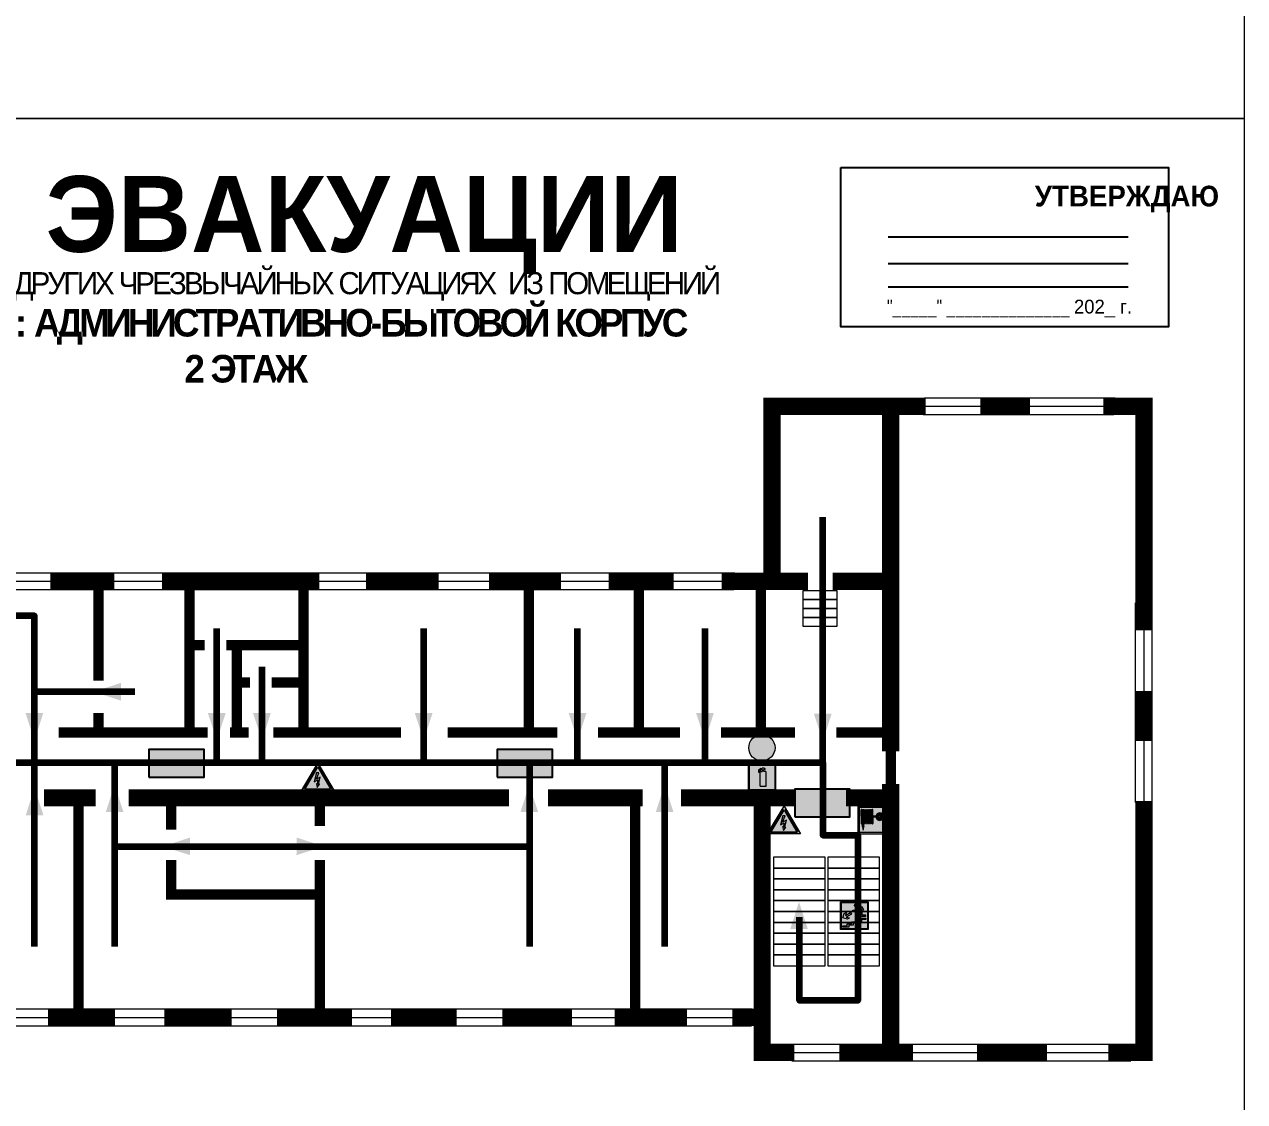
# Model space of a CAD drawing. Header units: millimetres. Extents: x 13114 to 67229, y 22859 to 38520.
# Drawn here: x 22809.6 to 23163.4, y 36059.6 to 36372 of the extents above; entities that cross this region are included whole.
import ezdxf

# ---------------------------------------------------------------- set-up
doc = ezdxf.new("R2010")
doc.units = ezdxf.units.MM
doc.layers.add('План_Штампы', color=7, linetype='Continuous')
doc.styles.add('обычный', font='arial.ttf')

# ---------------------------------------------------------------- blocks, each defined once
blk = doc.blocks.new('вниз 3')
at = {"lineweight": 0, "true_color": 0xffffff}
h = blk.add_hatch(color=7, dxfattribs=at)
h.dxf.hatch_style = 1
h.paths.add_polyline_path([(40997.5, -4475.69), (40997.25, -4475.28), (40995.76, -4476.15), (40995.97, -4475.23), (40995.39, -4475.56), (40995.05, -4476.83), (40996.33, -4477.17), (40996.91, -4476.83), (40996, -4476.55)], flags=0)
h.paths.add_polyline_path([(40999.81, -4473.95), (41000.22, -4473.95), (41000.64, -4474.67), (41001.03, -4474.43), (41000.46, -4473.49), (41000.42, -4473.49), (40999.43, -4473.49), (40998.68, -4473.92), (40998.68, -4474.57), (40997.88, -4474.57), (40997.88, -4475), (40999.14, -4475), (40999.14, -4474.43), (40999.14, -4474.38), (40999.59, -4475.15), (40998.72, -4475.67), (40998.72, -4477.06), (40999.24, -4477.06), (40999.24, -4475.96), (40999.95, -4475.56), (40999.95, -4476.43), (41001.61, -4476.43), (41001.61, -4475.88), (41000.47, -4475.88), (41000.47, -4475.12)], flags=0)
h.paths.add_polyline_path([(40999.2, -4473.24, 1), (40998.35, -4473.24, 1)], flags=0)
h.paths.add_polyline_path([(41000.46, -4477.26), (41001.69, -4477.26), (41001.69, -4476.84), (41000.03, -4476.84), (41000.03, -4477.39), (40998.78, -4477.39), (40998.78, -4477.95), (40997.53, -4477.95), (40997.53, -4478.5), (40996.29, -4478.5), (40996.29, -4479.06), (40995.05, -4479.06), (40995.05, -4479.48), (40995.29, -4479.48), (40996.72, -4479.48), (40996.72, -4478.92), (40997.97, -4478.92), (40997.97, -4478.36), (40999.2, -4478.36), (40999.2, -4477.81), (41000.46, -4477.81)], flags=0)
h.paths.add_polyline_path([(41002.37, -4472.17), (40994.37, -4472.17), (40994.37, -4480.17), (41002.37, -4480.17)])
h.paths.add_polyline_path([(41002.16, -4479.96), (40994.57, -4479.96), (40994.57, -4472.37), (41002.16, -4472.37)], flags=16)
h.paths.add_polyline_path([(41001.61, -4475.88), (41001.61, -4476.43), (40999.95, -4476.43), (40999.95, -4475.56), (40999.24, -4475.96), (40999.24, -4477.06), (40998.72, -4477.06), (40998.72, -4475.67), (40999.59, -4475.15), (40999.14, -4474.38), (40999.14, -4474.43), (40999.14, -4475), (40997.88, -4475), (40997.88, -4474.57), (40998.68, -4474.57), (40998.68, -4473.92), (40999.43, -4473.49), (41000.42, -4473.49), (41000.46, -4473.49), (41001.03, -4474.43), (41000.64, -4474.67), (41000.22, -4473.95), (40999.81, -4473.95), (41000.47, -4475.12), (41000.47, -4475.88)], flags=0)
h.paths.add_polyline_path([(41001.69, -4476.84), (41001.69, -4477.26), (41000.46, -4477.26), (41000.46, -4477.81), (40999.2, -4477.81), (40999.2, -4478.36), (40997.97, -4478.36), (40997.97, -4478.92), (40996.72, -4478.92), (40996.72, -4479.48), (40995.05, -4479.48), (40995.05, -4479.06), (40996.29, -4479.06), (40996.29, -4478.5), (40997.53, -4478.5), (40997.53, -4477.95), (40998.78, -4477.95), (40998.78, -4477.39), (41000.03, -4477.39), (41000.03, -4476.84)], flags=0)
h.paths.add_polyline_path([(40998.35, -4473.24, -1), (40999.2, -4473.24, -1)], flags=0)
h.paths.add_polyline_path([(40997.5, -4475.69), (40996, -4476.55), (40996.91, -4476.83), (40996.33, -4477.17), (40995.05, -4476.83), (40995.39, -4475.56), (40995.97, -4475.23), (40995.76, -4476.15), (40997.25, -4475.28)], flags=0)
at = {"lineweight": 0}
h = blk.add_hatch(color=126, dxfattribs=at)
h.dxf.hatch_style = 1
h.paths.add_polyline_path([(41002.16, -4472.37), (40994.57, -4472.37), (40994.57, -4479.96), (41002.16, -4479.96)])
h.paths.add_polyline_path([(40995.97, -4475.23), (40995.76, -4476.15), (40997.25, -4475.28), (40997.5, -4475.69), (40996, -4476.55), (40996.91, -4476.83), (40996.33, -4477.17), (40995.05, -4476.83), (40995.39, -4475.56)], flags=16)
h.paths.add_polyline_path([(40997.88, -4474.57), (40998.68, -4474.57), (40998.68, -4473.92), (40999.43, -4473.49), (41000.42, -4473.49), (41000.46, -4473.49), (41001.03, -4474.43), (41000.64, -4474.67), (41000.22, -4473.95), (40999.81, -4473.95), (41000.47, -4475.12), (41000.47, -4475.88), (41001.61, -4475.88), (41001.61, -4476.43), (40999.95, -4476.43), (40999.95, -4475.56), (40999.24, -4475.96), (40999.24, -4477.06), (40998.72, -4477.06), (40998.72, -4475.67), (40999.59, -4475.15), (40999.14, -4474.38), (40999.14, -4474.43), (40999.14, -4475), (40997.88, -4475)], flags=16)
h.paths.add_polyline_path([(40998.35, -4473.24, -1), (40999.2, -4473.24, -1)], flags=16)
h.paths.add_polyline_path([(40997.53, -4477.95), (40998.78, -4477.95), (40998.78, -4477.39), (41000.03, -4477.39), (41000.03, -4476.84), (41001.69, -4476.84), (41001.69, -4477.26), (41000.46, -4477.26), (41000.46, -4477.81), (40999.2, -4477.81), (40999.2, -4478.36), (40997.97, -4478.36), (40997.97, -4478.92), (40996.72, -4478.92), (40996.72, -4479.48), (40995.05, -4479.48), (40995.05, -4479.06), (40996.29, -4479.06), (40996.29, -4478.5), (40997.53, -4478.5)], flags=16)
at = {"lineweight": 0, "true_color": 0xffffff}
h = blk.add_hatch(color=7, dxfattribs=at)
h.dxf.hatch_style = 1
h.paths.add_polyline_path([(40999.2, -4473.24, 1), (40998.35, -4473.24, 1)])
h.paths.add_polyline_path([(40999.81, -4473.95), (41000.22, -4473.95), (41000.64, -4474.67), (41001.03, -4474.43), (41000.46, -4473.49), (41000.42, -4473.49), (40999.43, -4473.49), (40998.68, -4473.92), (40998.68, -4474.57), (40997.88, -4474.57), (40997.88, -4475), (40999.14, -4475), (40999.14, -4474.43), (40999.14, -4474.38), (40999.59, -4475.15), (40998.72, -4475.67), (40998.72, -4477.06), (40999.24, -4477.06), (40999.24, -4475.96), (40999.95, -4475.56), (40999.95, -4476.43), (41001.61, -4476.43), (41001.61, -4475.88), (41000.47, -4475.88), (41000.47, -4475.12)])
h.paths.add_polyline_path([(40999.2, -4477.81), (41000.46, -4477.81), (41000.46, -4477.26), (41001.69, -4477.26), (41001.69, -4476.84), (41000.03, -4476.84), (41000.03, -4477.39), (40998.78, -4477.39), (40998.78, -4477.95), (40997.53, -4477.95), (40997.53, -4478.5), (40996.29, -4478.5), (40996.29, -4479.06), (40995.05, -4479.06), (40995.05, -4479.48), (40995.29, -4479.48), (40996.72, -4479.48), (40996.72, -4478.92), (40997.97, -4478.92), (40997.97, -4478.36), (40999.2, -4478.36)])
h.paths.add_polyline_path([(40997.5, -4475.69), (40997.25, -4475.28), (40995.76, -4476.15), (40995.97, -4475.23), (40995.39, -4475.56), (40995.05, -4476.83), (40996.33, -4477.17), (40996.91, -4476.83), (40996, -4476.55)])
at = {"color": 126, "lineweight": 0}
for points in [[(40994.37, -4472.17), (41002.37, -4472.17), (41002.37, -4480.17), (40994.37, -4480.17)], [(40994.57, -4472.37), (41002.16, -4472.37), (41002.16, -4479.96), (40994.57, -4479.96)]]:
    blk.add_lwpolyline(points, close=True, dxfattribs=at)
for points in [[(40999.14, -4474.43), (40999.14, -4475), (40997.88, -4475), (40997.88, -4474.57), (40998.68, -4474.57), (40998.68, -4473.92), (40999.43, -4473.49), (41000.42, -4473.49), (41000.46, -4473.49), (41001.03, -4474.43), (41000.64, -4474.67), (41000.22, -4473.95), (40999.81, -4473.95), (41000.47, -4475.12), (41000.47, -4475.88), (41001.61, -4475.88), (41001.61, -4476.43), (40999.95, -4476.43), (40999.95, -4475.56), (40999.24, -4475.96), (40999.24, -4477.06), (40998.72, -4477.06), (40998.72, -4475.67), (40999.59, -4475.15), (40999.14, -4474.38), (40999.14, -4474.43)], [(40995.05, -4476.83), (40995.39, -4475.56), (40995.97, -4475.23), (40995.76, -4476.15), (40997.25, -4475.28), (40997.5, -4475.69), (40996, -4476.55), (40996.91, -4476.83), (40996.33, -4477.17), (40995.05, -4476.83)], [(40995.29, -4479.48), (40995.05, -4479.48), (40995.05, -4479.06), (40996.29, -4479.06), (40996.29, -4478.5), (40997.53, -4478.5), (40997.53, -4477.95), (40998.78, -4477.95), (40998.78, -4477.39), (41000.03, -4477.39), (41000.03, -4476.84), (41001.69, -4476.84), (41001.69, -4477.26), (41000.46, -4477.26), (41000.46, -4477.81), (40999.2, -4477.81), (40999.2, -4478.36), (40997.97, -4478.36), (40997.97, -4478.92), (40996.72, -4478.92), (40996.72, -4479.48), (40995.05, -4479.48)]]:
    blk.add_lwpolyline(points, dxfattribs=at)
blk.add_circle((40998.77, -4473.24), 0.426, dxfattribs=at)
blk = doc.blocks.new('A$C7B4425F7')
at = {"true_color": 0xffffff}
blk.add_hatch(color=7, dxfattribs=at).paths.add_polyline_path([(0, 0), (-16, 0), (-16, -8), (0, -8)])
h = blk.add_hatch(color=126)
h.paths.add_polyline_path([(-0.2, -0.2), (-15.8, -0.2), (-15.8, -7.8), (-0.2, -7.8)])
h.paths.add_polyline_path([(-11.76, -2.03), (-11.76, -3.66), (-11.17, -3.66, -0.568275), (-11.17, -6.18), (-12.58, -6.18), (-12.58, -2.03)], flags=16)
h.paths.add_polyline_path([(-13.33, -4.12, -0.495768), (-13.59, -6.18), (-15.03, -6.18), (-15.03, -2.03), (-13.59, -2.03, -0.487973)], flags=16)
h.paths.add_polyline_path([(-10.25, -2.03), (-9.48, -2.03), (-9.48, -6.18), (-10.25, -6.18)], flags=16)
h.paths.add_polyline_path([(-13.84, -3.69), (-14.24, -3.69), (-14.24, -3.03), (-13.9, -3.03, -0.692621)], flags=0)
h.paths.add_polyline_path([(-9.15, -2.03), (-8.4, -2.03), (-8.04, -3.07), (-7.68, -2.03), (-6.93, -2.03), (-7.64, -4.1), (-6.93, -6.18), (-7.68, -6.18), (-8.04, -5.14), (-8.4, -6.18), (-9.15, -6.18), (-8.44, -4.1)], flags=16)
h.paths.add_polyline_path([(-11.76, -4.46), (-11.42, -4.46, -0.692621), (-11.36, -5.12), (-11.76, -5.12)], flags=0)
h.paths.add_polyline_path([(-13.9, -5.2), (-14.24, -5.2), (-14.24, -4.55), (-13.84, -4.55, -0.708038)], flags=0)
edge = h.paths.add_edge_path(flags=16)
edge.add_ellipse((-5.51, -4.08), major_axis=(0, 2.05), ratio=0.586184, start_angle=0, end_angle=360)
edge = h.paths.add_edge_path(flags=0)
edge.add_ellipse((-5.51, -4.08), major_axis=(0, 1.14), ratio=0.454828, start_angle=0, end_angle=360)
h.paths.add_polyline_path([(-4.13, -4.96, 0.377264), (-3.48, -4.52, 0.0555), (-3.16, -2.03), (-1.66, -2.03), (-1.66, -4.96), (-0.96, -4.96), (-0.96, -7.01), (-1.75, -7.01), (-1.75, -6.18), (-3.3, -6.18), (-3.3, -7.02), (-4.13, -7.02)], flags=16)
h.paths.add_polyline_path([(-2.73, -2.91), (-2.28, -2.91), (-2.28, -4.96), (-3.05, -4.96, 0.079136)], flags=0)
at = {"color": 126}
blk.add_lwpolyline([(-16, -8), (0, -8), (0, 0), (-16, 0)], close=True, dxfattribs=at)
blk = doc.blocks.new('A$C32E8229D')
at = {"true_color": 0xffffff}
blk.add_hatch(color=7, dxfattribs=at).paths.add_polyline_path([(0, 0), (0, -8), (16, -8), (16, 0)])
h = blk.add_hatch(color=126)
h.paths.add_polyline_path([(0.2, -0.2), (15.8, -0.2), (15.8, -7.8), (0.2, -7.8)])
h.paths.add_polyline_path([(13.49, -2.05), (12.08, -2.05), (11.37, -2.63, 0.162397), (11.29, -2.84), (11.29, -3.63), (10.35, -3.63), (10.35, -4.05), (11.68, -4.05), (11.68, -3.48), (12.26, -4.28), (11.29, -5.1), (11.29, -6.78), (11.85, -6.78), (11.85, -5.44), (12.8, -4.64), (12.8, -5.94), (14.46, -5.94), (14.46, -5.39), (13.45, -5.39), (13.45, -3.97), (12.46, -2.59), (13.15, -2.59), (13.69, -3.34), (14.18, -3)], flags=16)
h.paths.add_polyline_path([(10.74, -1.82, 1), (11.8, -1.82, 1)], flags=16)
h.paths.add_polyline_path([(9.39, -3.59), (5.99, -3.59), (6.56, -3.03), (5.91, -3.03), (5.1, -3.83), (5.91, -4.64), (6.56, -4.64), (5.99, -4.09), (9.39, -4.09)], flags=16)
h.paths.add_polyline_path([(4.29, -1.08), (1.72, -1.08), (1.72, -6.6), (4.29, -6.6)], flags=16)
at = {"color": 126}
blk.add_lwpolyline([(16, -8), (0, -8), (0, 0), (16, 0)], close=True, dxfattribs=at)
blk = doc.blocks.new('A$C37112FD5')
at = {"true_color": 0xf5f5ff}
h = blk.add_hatch(color=7, dxfattribs=at)
h.dxf.hatch_style = 1
h.paths.add_polyline_path([(12.8, -7.4), (0, -7.4), (0, -20.2), (12.8, -20.2)])
h.paths.add_polyline_path([(12.29, -7.91), (12.29, -19.69), (0.51, -19.69), (0.51, -7.91)], flags=16)
h.paths.add_polyline_path([(4.98, -9.04, -0.42597), (5.17, -9.22), (5.17, -12.25), (5.17, -15.29, -0.432244), (4.98, -15.47), (4.83, -15.47, -0.42597), (4.64, -15.29), (4.64, -12.25), (4.64, -9.22, -0.432244), (4.83, -9.04)], flags=0)
h.paths.add_polyline_path([(4.28, -9.22), (4.28, -12.25), (4.28, -15.29, -0.432244), (4.09, -15.47), (3.94, -15.47, -0.42597), (3.75, -15.29), (3.75, -12.25), (3.75, -9.22, -0.432244), (3.94, -9.04), (4.09, -9.04, -0.42597)], flags=0)
h.paths.add_polyline_path([(5.72, -9.04), (5.87, -9.04, -0.42597), (6.06, -9.22), (6.06, -12.25), (6.06, -15.29, -0.432244), (5.87, -15.47), (5.72, -15.47, -0.42597), (5.53, -15.29), (5.53, -12.25), (5.53, -9.22, -0.432244)], flags=0)
h.paths.add_polyline_path([(6.42, -8.9), (6.5, -8.9, -0.42597), (6.69, -9.08), (6.69, -12.03), (8.21, -12.03, -15.824349), (8.21, -12.47), (6.69, -12.47), (6.69, -15.42, -0.432244), (6.5, -15.6), (6.42, -15.6)], flags=0)
h.paths.add_polyline_path([(3.39, -9.22), (3.39, -12.25), (3.39, -15.29, -0.432244), (3.2, -15.47), (3.05, -15.47, -0.42597), (2.85, -15.29), (2.85, -12.25), (2.85, -9.22, -0.432244), (3.05, -9.04), (3.2, -9.04, -0.42597)], flags=0)
h.paths.add_polyline_path([(2.5, -9.22), (2.5, -16.71), (1.96, -16.71), (1.96, -9.22, -0.432244), (2.15, -9.04), (2.31, -9.04, -0.42597)], flags=0)
h.paths.add_polyline_path([(1.61, -8.9), (1.61, -15.6), (1.57, -15.6, -0.42597), (1.37, -15.42), (1.37, -12.03), (1.37, -9.09, -0.432244), (1.57, -8.9)], flags=0)
h.paths.add_polyline_path([(9.76, -10.81), (9.76, -12.03), (8.49, -12.03, -0.336371)], flags=0)
h.paths.add_polyline_path([(8.49, -12.47), (9.76, -12.47), (9.76, -13.7, -0.336371)], flags=0)
h.paths.add_polyline_path([(10.11, -10.81, -0.336371), (11.38, -12.03), (10.11, -12.03)], flags=0)
h.paths.add_polyline_path([(10.11, -12.47), (11.38, -12.47, -0.336371), (10.11, -13.7)], flags=0)
h.paths.add_polyline_path([(2.5, -16.84), (2.5, -17.05), (1.97, -17.05), (1.97, -16.84)], flags=0)
h.paths.add_polyline_path([(2.5, -17.24, -0.033778), (2.24, -18.6, -0.033778), (1.97, -17.24)], flags=0)
h = blk.add_hatch(color=242)
h.dxf.hatch_style = 1
h.paths.add_polyline_path([(12.29, -7.91), (0.51, -7.91), (0.51, -19.69), (12.29, -19.69)])
h.paths.add_polyline_path([(6.42, -15.6), (6.42, -8.9), (6.5, -8.9, -0.42597), (6.69, -9.08), (6.69, -12.03), (8.21, -12.03, -15.824349), (8.21, -12.47), (6.69, -12.47), (6.69, -15.42, -0.432244), (6.5, -15.6)], flags=16)
h.paths.add_polyline_path([(5.87, -15.47), (5.72, -15.47, -0.42597), (5.53, -15.29), (5.53, -12.25), (5.53, -9.22, -0.432244), (5.72, -9.04), (5.87, -9.04, -0.42597), (6.06, -9.22), (6.06, -12.25), (6.06, -15.29, -0.432244)], flags=16)
h.paths.add_polyline_path([(4.98, -15.47), (4.83, -15.47, -0.42597), (4.64, -15.29), (4.64, -12.25), (4.64, -9.22, -0.432244), (4.83, -9.04), (4.98, -9.04, -0.42597), (5.17, -9.22), (5.17, -12.25), (5.17, -15.29, -0.432244)], flags=16)
h.paths.add_polyline_path([(4.09, -15.47), (3.94, -15.47, -0.42597), (3.75, -15.29), (3.75, -12.25), (3.75, -9.22, -0.432244), (3.94, -9.04), (4.09, -9.04, -0.42597), (4.28, -9.22), (4.28, -12.25), (4.28, -15.29, -0.432244)], flags=16)
h.paths.add_polyline_path([(3.2, -15.47), (3.05, -15.47, -0.42597), (2.85, -15.29), (2.85, -12.25), (2.85, -9.22, -0.432244), (3.05, -9.04), (3.2, -9.04, -0.42597), (3.39, -9.22), (3.39, -12.25), (3.39, -15.29, -0.432244)], flags=16)
h.paths.add_polyline_path([(2.5, -17.05), (1.97, -17.05), (1.97, -16.84), (2.5, -16.84)], flags=16)
h.paths.add_polyline_path([(2.5, -17.24, -0.033778), (2.24, -18.6, -0.033778), (1.97, -17.24)], flags=16)
h.paths.add_polyline_path([(2.5, -16.71), (1.96, -16.71), (1.96, -9.22, -0.432244), (2.15, -9.04), (2.31, -9.04, -0.42597), (2.5, -9.22)], flags=16)
h.paths.add_polyline_path([(1.61, -15.6), (1.57, -15.6, -0.42597), (1.37, -15.42), (1.37, -12.03), (1.37, -9.09, -0.432244), (1.57, -8.9), (1.61, -8.9)], flags=16)
h.paths.add_polyline_path([(8.49, -12.47), (9.76, -12.47), (9.76, -13.7, -0.336371)], flags=0)
h.paths.add_polyline_path([(10.11, -13.7), (10.11, -12.47), (11.38, -12.47, -0.336371)], flags=0)
h.paths.add_polyline_path([(8.49, -12.03, -0.336371), (9.76, -10.81), (9.76, -12.03)], flags=0)
h.paths.add_polyline_path([(10.11, -12.03), (10.11, -10.81, -0.336371), (11.38, -12.03)], flags=0)
h = blk.add_hatch(color=7, dxfattribs=at)
h.dxf.hatch_style = 1
h.paths.add_polyline_path([(1.61, -8.9), (1.57, -8.9, 0.432244), (1.37, -9.09), (1.37, -12.03), (1.37, -15.42, 0.42597), (1.57, -15.6), (1.61, -15.6)])
h.paths.add_polyline_path([(2.5, -9.22, 0.42597), (2.31, -9.04), (2.15, -9.04, 0.432244), (1.96, -9.22), (1.96, -16.71), (2.5, -16.71)])
h.paths.add_polyline_path([(2.5, -16.84), (1.97, -16.84), (1.97, -17.05), (2.5, -17.05)])
h.paths.add_polyline_path([(2.5, -17.24), (1.97, -17.24, 0.033778), (2.24, -18.6, 0.033778)])
h.paths.add_polyline_path([(3.39, -12.25), (3.39, -9.22, 0.42597), (3.2, -9.04), (3.05, -9.04, 0.432244), (2.85, -9.22), (2.85, -12.25), (2.85, -15.29, 0.42597), (3.05, -15.47), (3.2, -15.47, 0.432244), (3.39, -15.29)])
h.paths.add_polyline_path([(4.28, -12.25), (4.28, -9.22, 0.42597), (4.09, -9.04), (3.94, -9.04, 0.432244), (3.75, -9.22), (3.75, -12.25), (3.75, -15.29, 0.42597), (3.94, -15.47), (4.09, -15.47, 0.432244), (4.28, -15.29)])
h.paths.add_polyline_path([(5.17, -12.25), (5.17, -9.22, 0.42597), (4.98, -9.04), (4.83, -9.04, 0.432244), (4.64, -9.22), (4.64, -12.25), (4.64, -15.29, 0.42597), (4.83, -15.47), (4.98, -15.47, 0.432244), (5.17, -15.29)])
h.paths.add_polyline_path([(6.06, -12.25), (6.06, -9.22, 0.42597), (5.87, -9.04), (5.72, -9.04, 0.432244), (5.53, -9.22), (5.53, -12.25), (5.53, -15.29, 0.42597), (5.72, -15.47), (5.87, -15.47, 0.432244), (6.06, -15.29)])
h.paths.add_polyline_path([(6.69, -12.47), (8.21, -12.47, 15.824349), (8.21, -12.03), (6.69, -12.03), (6.69, -9.08, 0.42597), (6.5, -8.9), (6.42, -8.9), (6.42, -15.6), (6.5, -15.6, 0.432244), (6.69, -15.42)])
h.paths.add_polyline_path([(8.49, -12.47), (9.76, -12.47), (9.76, -13.7, -0.336371)], flags=16)
h.paths.add_polyline_path([(8.49, -12.03, -0.336371), (9.76, -10.81), (9.76, -12.03)], flags=16)
h.paths.add_polyline_path([(10.11, -12.47), (11.38, -12.47, -0.336371), (10.11, -13.7)], flags=16)
h.paths.add_polyline_path([(10.11, -12.03), (10.11, -10.81, -0.336371), (11.38, -12.03)], flags=16)
h = blk.add_hatch(color=242)
h.dxf.hatch_style = 1
h.paths.add_polyline_path([(9.76, -10.81, 0.336371), (8.49, -12.03), (9.76, -12.03)])
h.paths.add_polyline_path([(10.11, -10.81), (10.11, -12.03), (11.38, -12.03, 0.336371)])
h.paths.add_polyline_path([(11.38, -12.47), (10.11, -12.47), (10.11, -13.7, 0.336371)])
h.paths.add_polyline_path([(9.76, -12.47), (8.49, -12.47, 0.336371), (9.76, -13.7)])
at = {"color": 242, "lineweight": 5}
for p, q in [((0, -20.2), (0, -7.4)), ((0, -7.4), (12.8, -7.4)), ((1.37, -12.03), (1.37, -9.08)), ((1.57, -8.9), (1.61, -8.9)), ((1.61, -8.9), (1.61, -15.6)), ((1.96, -16.71), (1.96, -9.22)), ((2.15, -9.04), (2.31, -9.04)), ((2.5, -16.71), (2.5, -9.22)), ((2.85, -12.25), (2.85, -9.22)), ((3.05, -9.04), (3.2, -9.04)), ((3.39, -12.25), (3.39, -9.22)), ((3.75, -12.25), (3.75, -9.22)), ((3.94, -9.04), (4.09, -9.04)), ((4.28, -12.25), (4.28, -9.22)), ((4.64, -12.25), (4.64, -9.22)), ((4.83, -9.04), (4.98, -9.04)), ((5.17, -12.25), (5.17, -9.22)), ((5.53, -12.25), (5.53, -9.22)), ((5.72, -9.04), (5.87, -9.04)), ((6.06, -12.25), (6.06, -9.22)), ((6.42, -8.9), (6.42, -15.6)), ((6.5, -8.9), (6.42, -8.9)), ((6.69, -12.03), (6.69, -9.08)), ((9.76, -10.81), (9.76, -12.03)), ((10.11, -10.81), (10.11, -12.03)), ((12.8, -20.2), (12.8, -7.4)), ((1.37, -12.03), (1.37, -15.42)), ((1.57, -15.6), (1.61, -15.6)), ((1.96, -16.71), (2.5, -16.71)), ((1.97, -16.84), (2.5, -16.84)), ((1.97, -17.05), (1.97, -16.84)), ((2.5, -16.84), (2.5, -17.05)), ((2.85, -12.25), (2.85, -15.29)), ((3.05, -15.47), (3.2, -15.47)), ((3.39, -12.25), (3.39, -15.29)), ((3.75, -12.25), (3.75, -15.29)), ((3.94, -15.47), (4.09, -15.47)), ((4.28, -12.25), (4.28, -15.29)), ((4.64, -12.25), (4.64, -15.29)), ((4.83, -15.47), (4.98, -15.47)), ((5.17, -12.25), (5.17, -15.29)), ((5.53, -12.25), (5.53, -15.29)), ((5.72, -15.47), (5.87, -15.47)), ((6.06, -12.25), (6.06, -15.29)), ((6.42, -15.6), (6.5, -15.6)), ((8.21, -12.03), (6.69, -12.03)), ((8.21, -12.47), (6.69, -12.47)), ((6.69, -12.47), (6.69, -15.42)), ((9.76, -12.03), (8.49, -12.03)), ((9.76, -12.47), (8.49, -12.47)), ((9.76, -12.47), (9.76, -13.7)), ((11.38, -12.03), (10.11, -12.03)), ((11.38, -12.47), (10.11, -12.47)), ((10.11, -12.47), (10.11, -13.7)), ((0, -20.2), (12.8, -20.2)), ((2.5, -17.05), (1.97, -17.05)), ((1.97, -17.24), (2.5, -17.24))]:
    blk.add_line(p, q, dxfattribs=at)
blk.add_lwpolyline([(0.51, -7.91), (12.29, -7.91), (12.29, -19.69), (0.51, -19.69)], close=True, dxfattribs=at)
for centre, radius, start, end in [((1.56, -9.09), 0.182, 87.1027, 180.6071), ((2.15, -9.22), 0.182, 87.1027, 180.6071), ((2.32, -9.22), 0.182, 359.3929, 92.8973), ((3.04, -9.22), 0.182, 87.1027, 180.6071), ((3.21, -9.22), 0.182, 359.3929, 92.8973), ((3.93, -9.22), 0.182, 87.1027, 180.6071), ((4.1, -9.22), 0.182, 359.3929, 92.8973), ((4.82, -9.22), 0.182, 87.1027, 180.6071), ((4.99, -9.22), 0.182, 359.3929, 92.8973), ((5.71, -9.22), 0.182, 87.1027, 180.6071), ((5.88, -9.22), 0.182, 359.3929, 92.8973), ((6.51, -9.09), 0.182, 359.3929, 92.8973), ((9.93, -12.25), 1.74, 187.2319, 172.7681), ((9.93, -12.25), 1.46, 96.9927, 171.3585), ((9.93, -12.25), 1.46, 8.6415, 83.0073), ((1.56, -15.42), 0.182, 179.3929, 272.8973), ((3.04, -15.29), 0.182, 179.3929, 272.8973), ((3.21, -15.29), 0.182, 267.1027, 0.6071), ((3.93, -15.29), 0.182, 179.3929, 272.8973), ((4.1, -15.29), 0.182, 267.1027, 0.6071), ((4.82, -15.29), 0.182, 179.3929, 272.8973), ((4.99, -15.29), 0.182, 267.1027, 0.6071), ((5.71, -15.29), 0.182, 179.3929, 272.8973), ((5.88, -15.29), 0.182, 267.1027, 0.6071), ((6.51, -15.42), 0.182, 267.1027, 0.6071), ((9.93, -12.25), 1.46, 188.6415, 263.0073), ((9.93, -12.25), 1.46, 276.9927, 351.3585), ((12.17, -15.98), 10.27, 187.041, 194.7793), ((-7.7, -15.98), 10.27, 345.2207, 352.959)]:
    blk.add_arc(centre, radius, start, end, dxfattribs=at)
blk = doc.blocks.new('A$C3AD82952')
at = {"true_color": 0xf5f5ff}
h = blk.add_hatch(color=7, dxfattribs=at)
h.dxf.hatch_style = 1
h.paths.add_polyline_path([(8.21, 8.73, 0.414214), (7.89, 9.05), (7.22, 9.05), (7.22, 9.92), (7.59, 9.92, 1), (7.57, 10.36), (7.22, 10.36), (7.22, 10.6), (6.43, 10.6), (6.43, 10.36), (6.01, 10.36), (4.74, 9.59), (4.74, 8.69), (4.98, 8.73), (4.98, 9.26), (6.12, 9.91), (6.43, 9.91), (6.43, 9.05), (5.76, 9.05, 0.414214), (5.44, 8.73), (5.44, 2.2), (8.21, 2.2)], flags=0)
h.paths.add_polyline_path([(12.8, 12.8), (0, 12.8), (0, 0), (12.8, 0)])
h.paths.add_polyline_path([(0.51, 12.29), (12.29, 12.29), (12.29, 0.51), (0.51, 0.51)], flags=16)
h.paths.add_polyline_path([(4.74, 9.59), (6.01, 10.36), (6.43, 10.36), (6.43, 10.6), (7.22, 10.6), (7.22, 10.36), (7.59, 10.36, -0.94586), (7.59, 9.92), (7.22, 9.92), (7.22, 9.05), (7.89, 9.05, -0.414214), (8.21, 8.73), (8.21, 2.2), (5.44, 2.2), (5.44, 8.73, -0.414214), (5.76, 9.05), (6.43, 9.05), (6.43, 9.91), (6.12, 9.91), (4.98, 9.26), (4.98, 8.73), (4.74, 8.69)], flags=0)
h = blk.add_hatch(color=242)
h.dxf.hatch_style = 1
h.paths.add_polyline_path([(12.29, 12.29), (0.51, 12.29), (0.51, 0.51), (12.29, 0.51)])
h.paths.add_polyline_path([(4.74, 8.69), (4.74, 9.59), (6.01, 10.36), (6.43, 10.36), (6.43, 10.6), (7.22, 10.6), (7.22, 10.36), (7.59, 10.36, -0.94586), (7.59, 9.92), (7.22, 9.92), (7.22, 9.05), (7.89, 9.05, -0.414214), (8.21, 8.73), (8.21, 2.2), (5.44, 2.2), (5.44, 8.73, -0.414214), (5.76, 9.05), (6.43, 9.05), (6.43, 9.91), (6.12, 9.91), (4.98, 9.26), (4.98, 8.73)], flags=16)
h = blk.add_hatch(color=7, dxfattribs=at)
h.dxf.hatch_style = 1
h.paths.add_polyline_path([(8.21, 8.73, 0.414214), (7.89, 9.05), (7.22, 9.05), (7.22, 9.92), (7.59, 9.92, 1), (7.57, 10.36), (7.22, 10.36), (7.22, 10.6), (6.43, 10.6), (6.43, 10.36), (6.01, 10.36), (4.74, 9.59), (4.74, 8.69), (4.98, 8.73), (4.98, 9.26), (6.12, 9.91), (6.43, 9.91), (6.43, 9.05), (5.76, 9.05, 0.414214), (5.44, 8.73), (5.44, 2.2), (8.21, 2.2)])
at = {"color": 242, "lineweight": 5}
for p, q in [((0, 0), (0, 12.8)), ((0, 12.8), (12.8, 12.8)), ((12.8, 0), (12.8, 12.8)), ((6.01, 10.36), (4.74, 9.59)), ((4.74, 9.59), (4.74, 8.69)), ((4.74, 8.69), (4.98, 8.73)), ((4.98, 9.26), (6.12, 9.91)), ((4.98, 8.73), (4.98, 9.26)), ((5.44, 2.2), (5.44, 8.73)), ((5.76, 9.05), (6.43, 9.05)), ((6.01, 10.36), (6.43, 10.36)), ((6.12, 9.91), (6.43, 9.91)), ((7.22, 10.6), (6.43, 10.6)), ((6.43, 10.6), (6.43, 10.36)), ((6.43, 9.91), (6.43, 9.05)), ((7.22, 10.36), (7.22, 10.6)), ((7.59, 10.36), (7.22, 10.36)), ((7.22, 9.05), (7.22, 9.92)), ((7.59, 9.92), (7.22, 9.92)), ((7.89, 9.05), (7.22, 9.05)), ((8.21, 2.2), (8.21, 8.73)), ((0, 0), (12.8, 0)), ((5.44, 2.2), (8.21, 2.2))]:
    blk.add_line(p, q, dxfattribs=at)
blk.add_lwpolyline([(0.51, 12.29), (12.29, 12.29), (12.29, 0.51), (0.51, 0.51)], close=True, dxfattribs=at)
for centre, radius, start, end in [((5.76, 8.73), 0.32, 90, 180), ((7.58, 10.14), 0.223, 273.1875, 86.8125), ((7.89, 8.73), 0.32, 0, 90)]:
    blk.add_arc(centre, radius, start, end, dxfattribs=at)
blk = doc.blocks.new('A$C7B8C2D5B')
at = {"lineweight": 0}
h = blk.add_hatch(color=5, dxfattribs=at)
h.dxf.hatch_style = 1
h.paths.add_polyline_path([(1.4, -3.02, 1), (-2.11, -3.02, 1)])
at = {"color": 5, "lineweight": 0}
blk.add_circle((-0.36, -3.02), 1.75, dxfattribs=at)
blk = doc.blocks.new('A$C3E6D3DDE')
at = {"lineweight": 5}
h = blk.add_hatch(color=40, dxfattribs=at)
h.paths.add_polyline_path([(24.1, 1.45), (16.46, -11.35), (31.74, -11.35)])
h.paths.add_polyline_path([(24.09, -0.46), (30.03, -10.41), (18.14, -10.41)], flags=16)
h.paths.add_polyline_path([(24.54, -3.08), (23.41, -6.02), (25.13, -5.01), (24.33, -8.5), (24.82, -8.27), (23.79, -9.86), (23.4, -8.04), (23.8, -8.43), (24.04, -6.29), (22.39, -7.25), (23.44, -3.08)], flags=0)
h = blk.add_hatch(color=256, dxfattribs=at)
h.paths.add_polyline_path([(24.37, 0.03, 0.567511), (23.82, 0.03), (17.59, -10.4, 0.582454), (17.86, -10.88), (30.32, -10.88, 0.582149), (30.6, -10.4)])
h.paths.add_polyline_path([(24.09, -0.46), (18.14, -10.41), (30.03, -10.41)], flags=16)
h.paths.add_polyline_path([(24.54, -3.08), (23.41, -6.02), (25.13, -5.01), (24.33, -8.5), (24.82, -8.27), (23.79, -9.86), (23.4, -8.04), (23.8, -8.43), (24.04, -6.29), (22.39, -7.25), (23.44, -3.08)], flags=0)
h = blk.add_hatch(color=40, dxfattribs=at)
h.paths.add_polyline_path([(24.09, -0.46), (18.14, -10.41), (30.03, -10.41)])
h.paths.add_polyline_path([(24.82, -8.27), (23.79, -9.86), (23.4, -8.04), (23.8, -8.43), (24.04, -6.29), (22.39, -7.25), (23.44, -3.08), (24.54, -3.08), (23.41, -6.02), (25.13, -5.01), (24.33, -8.5)], flags=16)
at = {"color": 40, "lineweight": 5}
for p, q in [((16.46, -11.35), (24.1, 1.45)), ((24.1, 1.45), (31.74, -11.35))]:
    blk.add_line(p, q, dxfattribs=at)
at = {"lineweight": 5}
for p, q in [((17.59, -10.4), (23.82, 0.03)), ((24.37, 0.03), (30.6, -10.4)), ((18.14, -10.41), (24.09, -0.46)), ((23.44, -3.08), (22.39, -7.25)), ((23.41, -6.02), (24.54, -3.08)), ((25.13, -5.01), (23.41, -6.02)), ((24.54, -3.08), (23.44, -3.08)), ((24.09, -0.46), (30.03, -10.41)), ((24.33, -8.5), (25.13, -5.01)), ((17.86, -10.88), (30.32, -10.88)), ((18.14, -10.41), (30.03, -10.41)), ((22.39, -7.25), (24.04, -6.29)), ((23.8, -8.43), (23.4, -8.04)), ((23.4, -8.04), (23.79, -9.86)), ((23.79, -9.86), (24.82, -8.27)), ((24.04, -6.29), (23.8, -8.43)), ((24.82, -8.27), (24.33, -8.5))]:
    blk.add_line(p, q, dxfattribs=at)
at = {"color": 50, "lineweight": 5}
blk.add_line((31.74, -11.35), (16.46, -11.35), dxfattribs=at)

msp = doc.modelspace()

# ---------------------------------------------------------------- linework, layer by layer
at = {"color": 5, "lineweight": 0}
for points in [[(22563.37, 36344.67), (23163.37, 36344.67), (23163.37, 36739.67), (22563.37, 36739.67)], [(22563.37, 35949.67), (23163.37, 35949.67), (23163.37, 36344.67), (22563.37, 36344.67)]]:
    msp.add_lwpolyline(points, close=True, dxfattribs=at)
msp.add_lwpolyline([(23046.32, 36330.44), (23141.32, 36330.44), (23141.32, 36284.23), (23046.32, 36284.23)], close=True)
for points in [[(23060.07, 36310.39), (23129.6, 36310.39)], [(23060.07, 36302.63), (23129.6, 36302.63)], [(23060.07, 36295.84), (23129.6, 36295.84)]]:
    msp.add_lwpolyline(points)
at = {"lineweight": 100}
for points, const_width in [([(23043.96, 36210.48), (23060.8, 36210.48), (23060.8, 36261.22), (23026.39, 36261.22), (23026.39, 36210.48)], 5), ([(23060.8, 36261.22), (23070.94, 36261.22)], 5), ([(23086.72, 36261.22), (23101.19, 36261.22)], 5), ([(23122.4, 36261.22), (23134.24, 36261.22), (23134.24, 36196.31)], 5), ([(22817.18, 36210.48), (22835.68, 36210.48)], 5), ([(22849.5, 36210.48), (22895.1, 36210.48)], 5), ([(22890.59, 36210.48), (22890.59, 36165.77)], 3), ([(22908.66, 36210.48), (22929.77, 36210.48)], 5), ([(22944.36, 36210.48), (22965.16, 36210.48)], 5), ([(22979.05, 36210.48), (22997.85, 36210.48)], 5), ([(23011.75, 36210.48), (23036.77, 36210.48)], 5), ([(23060.8, 36210.48), (23060.8, 36161.18)], 5), ([(23134.24, 36178.66), (23134.24, 36164.18)], 5), ([(23060.8, 36151.73), (23060.8, 36165.78)], 3), ([(23060.8, 36151.73), (23060.8, 36073.86)], 5), ([(22815.29, 36147.7), (22830.33, 36147.7)], 5), ([(22839.9, 36147.7), (22950.11, 36147.7)], 5), ([(22961.42, 36147.7), (22988.86, 36147.7)], 5), ([(23000.01, 36147.7), (23033.28, 36147.7)], 5), ([(23032.81, 36073.86), (23023.51, 36073.86), (23023.51, 36146.02)], 5), ([(23060.8, 36147.7), (23047.86, 36147.7)], 5), ([(23134.24, 36146.79), (23134.24, 36073.86), (23123.87, 36073.86)], 5), ([(22816.44, 36084.01), (22835.93, 36084.01)], 5), ([(22850.21, 36084.01), (22869.75, 36084.01)], 5), ([(22882.88, 36084.01), (22904.61, 36084.01)], 5), ([(22915.89, 36084.01), (22934.92, 36084.01)], 5), ([(22948.22, 36084.01), (22968.43, 36084.01)], 5), ([(22980.73, 36084.01), (23001.7, 36084.01)], 5), ([(23023.51, 36084.01), (23014.87, 36084.01)], 5), ([(23067.25, 36073.86), (23045.92, 36073.86)], 5), ([(23106.07, 36073.86), (23085.78, 36073.86)], 5)]:
    msp.add_lwpolyline(points, dxfattribs=dict(at, const_width=const_width))
at = {"lineweight": 0}
for points in [[(23070.58, 36263.67), (23125.85, 36263.67)], [(23070.94, 36261.22), (23126.21, 36261.22)], [(23070.16, 36258.84), (23125.43, 36258.84)], [(22633.77, 36212.9), (23015.63, 36212.9)], [(22633.47, 36208.1), (23015.34, 36208.1)], [(22634.33, 36210.48), (23016.2, 36210.48)], [(23134.24, 36146.79), (23134.24, 36204.74)], [(23131.77, 36146.32), (23131.77, 36204.27)], [(23136.61, 36146.24), (23136.61, 36204.19)], [(22637.56, 36086.47), (23020.6, 36086.47)], [(22637.36, 36081.61), (23020.4, 36081.61)], [(22637.76, 36084.01), (23020.8, 36084.01)], [(23032.55, 36076.29), (23130.84, 36076.29)], [(23032.81, 36073.86), (23131.1, 36073.86)], [(23032.07, 36071.41), (23130.36, 36071.41)]]:
    msp.add_lwpolyline(points, dxfattribs=at)
at = {"color": 126, "lineweight": 100, "true_color": 0x008754}
for points in [[(23041.08, 36157.93), (23041.08, 36229.11)], [(22812.57, 36196.78), (22812.57, 36200.47), (22776.97, 36200.47)], [(22812.57, 36104.56), (22812.57, 36196.78)], [(22865.44, 36157.93), (22865.44, 36196.78)], [(22925.42, 36157.93), (22925.42, 36196.78)], [(22970.02, 36157.93), (22970.02, 36196.78)], [(23006.96, 36157.93), (23006.96, 36196.78)], [(22878.53, 36157.93), (22878.53, 36185.71)], [(22841.62, 36178.46), (22812.57, 36178.46)], [(22621.71, 36110.12), (22621.71, 36089.08), (22605.71, 36089.08), (22605.71, 36136.26), (22614.42, 36136.26), (22614.42, 36157.93), (23041.08, 36157.93), (23041.08, 36136.9), (23051.21, 36136.9), (23051.21, 36088.89), (23034.3, 36088.89), (23034.3, 36113.13)], [(22835.8, 36157.93), (22835.8, 36104.6)], [(22956.02, 36157.93), (22956.02, 36104.6)], [(22995.25, 36157.93), (22995.25, 36104.6)], [(22835.8, 36133.62), (22956.02, 36133.62)]]:
    msp.add_lwpolyline(points, dxfattribs=at)
at = {"lineweight": 0, "const_width": 3}
for points in [[(22831.14, 36181.65), (22831.14, 36211.28)], [(22857.47, 36166.61), (22857.47, 36210.5), (22857.47, 36191.99), (22861.87, 36191.99)], [(22987.74, 36210.48), (22987.74, 36166.61)], [(23023.16, 36166.61), (23023.16, 36210.38)], [(22955.92, 36166.61), (22955.92, 36208.95)], [(22868.21, 36191.99), (22890.06, 36191.99), (22871.19, 36191.99), (22871.19, 36166.61), (22871.19, 36181.17), (22875.05, 36181.17)], [(22881.34, 36181.17), (22890.95, 36181.17)], [(22831.14, 36166.61), (22831.14, 36172.3)], [(22819.61, 36166.61), (22862.74, 36166.61)], [(22869.24, 36166.61), (22874.67, 36166.61)], [(22881.77, 36166.61), (22918.82, 36166.61)], [(22932.38, 36166.61), (22964.11, 36166.61)], [(22975.97, 36166.61), (22999.66, 36166.61)], [(23011.54, 36166.61), (23033, 36166.61)], [(23045, 36166.61), (23060.15, 36166.61)], [(22825.32, 36147.57), (22825.32, 36084.01)], [(22852.23, 36147.7), (22852.23, 36138.49)], [(22895.31, 36147.57), (22895.31, 36139.51)], [(22986.66, 36147.57), (22986.66, 36084.01)], [(22852.23, 36129.69), (22852.23, 36119.66), (22895.24, 36119.66)], [(22895.31, 36129.69), (22895.31, 36084.01)]]:
    msp.add_lwpolyline(points, dxfattribs=at)
at = {"lineweight": 0}
for points in [[(23035.28, 36205.17), (23045.26, 36205.17), (23045.26, 36207.74), (23035.28, 36207.74)], [(23035.28, 36202.6), (23045.26, 36202.6), (23045.26, 36205.17), (23035.28, 36205.17)], [(23035.28, 36200.03), (23045.26, 36200.03), (23045.26, 36202.6), (23035.28, 36202.6)], [(23035.28, 36197.46), (23045.26, 36197.46), (23045.26, 36200.03), (23035.28, 36200.03)], [(23026.78, 36127.32), (23041.77, 36127.32), (23041.77, 36130.47), (23026.78, 36130.47)], [(23042.56, 36127.32), (23057.55, 36127.32), (23057.55, 36130.47), (23042.56, 36130.47)], [(23026.78, 36124.18), (23041.77, 36124.18), (23041.77, 36127.32), (23026.78, 36127.32)], [(23042.56, 36124.18), (23057.55, 36124.18), (23057.55, 36127.32), (23042.56, 36127.32)], [(23026.78, 36121.03), (23041.77, 36121.03), (23041.77, 36124.18), (23026.78, 36124.18)], [(23042.56, 36121.03), (23057.55, 36121.03), (23057.55, 36124.18), (23042.56, 36124.18)], [(23026.78, 36117.88), (23041.77, 36117.88), (23041.77, 36121.03), (23026.78, 36121.03)], [(23042.56, 36117.88), (23057.55, 36117.88), (23057.55, 36121.03), (23042.56, 36121.03)], [(23026.78, 36114.73), (23041.77, 36114.73), (23041.77, 36117.88), (23026.78, 36117.88)], [(23042.56, 36114.73), (23057.55, 36114.73), (23057.55, 36117.88), (23042.56, 36117.88)], [(23026.78, 36111.58), (23041.77, 36111.58), (23041.77, 36114.73), (23026.78, 36114.73)], [(23042.56, 36111.58), (23057.55, 36111.58), (23057.55, 36114.73), (23042.56, 36114.73)], [(23026.78, 36108.44), (23041.77, 36108.44), (23041.77, 36111.58), (23026.78, 36111.58)], [(23042.56, 36108.44), (23057.55, 36108.44), (23057.55, 36111.58), (23042.56, 36111.58)], [(23026.78, 36105.29), (23041.77, 36105.29), (23041.77, 36108.44), (23026.78, 36108.44)], [(23042.56, 36105.29), (23057.55, 36105.29), (23057.55, 36108.44), (23042.56, 36108.44)], [(23026.78, 36102.14), (23041.77, 36102.14), (23041.77, 36105.29), (23026.78, 36105.29)], [(23026.78, 36098.99), (23041.77, 36098.99), (23041.77, 36102.14), (23026.78, 36102.14)], [(23042.56, 36102.14), (23057.55, 36102.14), (23057.55, 36105.29), (23042.56, 36105.29)], [(23042.56, 36098.99), (23057.55, 36098.99), (23057.55, 36102.14), (23042.56, 36102.14)]]:
    msp.add_lwpolyline(points, close=True, dxfattribs=at)
at = {"layer": 'План_Штампы', "color": 126, "true_color": 0x008754}
for points in [[(22837.63, 36181.03), (22837.62, 36175.89), (22829.74, 36178.44)], [(22809.96, 36172.27), (22815.1, 36172.25), (22812.55, 36164.37)], [(22862.84, 36172.27), (22867.97, 36172.25), (22865.43, 36164.37)], [(22875.92, 36172.27), (22881.06, 36172.25), (22878.51, 36164.37)], [(22922.82, 36172.27), (22927.95, 36172.25), (22925.41, 36164.37)], [(22967.42, 36172.27), (22972.55, 36172.25), (22970.01, 36164.37)], [(23004.36, 36172.27), (23009.49, 36172.25), (23006.95, 36164.37)], [(23038.52, 36172.07), (23043.65, 36172.06), (23041.11, 36164.18)], [(22815.16, 36142.61), (22810.02, 36142.62), (22812.57, 36150.5)], [(22838.37, 36143.56), (22833.24, 36143.58), (22835.78, 36151.45)], [(22958.58, 36143.56), (22953.45, 36143.58), (22955.99, 36151.45)], [(22997.82, 36143.56), (22992.68, 36143.58), (22995.23, 36151.45)], [(22857.68, 36136.19), (22857.67, 36131.06), (22849.79, 36133.6)], [(22888.52, 36131.05), (22888.54, 36136.18), (22896.41, 36133.64)], [(23036.78, 36109.62), (23031.65, 36109.63), (23034.2, 36117.51)]]:
    msp.add_solid(points, dxfattribs=at)

# ---------------------------------------------------------------- block references
for name, p, xscale, yscale, zscale in [('A$C7B8C2D5B', (23024.22, 36168.8), 2.177419353276491, 2.177419353276491, 2.177419353276491), ('A$C3E6D3DDE', (22879.65, 36156.83), 0.625, 0.625, 0.625), ('A$C3AD82952', (23019.51, 36149.69), 0.625, 0.625, 0.625), ('A$C3E6D3DDE', (23014.82, 36144.38), 0.625, 0.625, 0.625), ('A$C37112FD5', (23051.39, 36149.91), 0.6249984004534781, 0.6249984004534781, 0.6249984004534781)]:
    msp.add_blockref(name, p, dxfattribs=dict(xscale=xscale, yscale=yscale, zscale=zscale))
at = {"color": 126, "true_color": 0x008754}
msp.add_blockref('вниз 3', (-17948.1, 40589.68), dxfattribs=at)
at = {"layer": 'План_Штампы', "color": 126, "true_color": 0x008754, "xscale": -1}
for p in [(22861.72, 36161.73), (22962.73, 36161.73)]:
    msp.add_blockref('A$C32E8229D', p, dxfattribs=at)
at = {"layer": 'План_Штампы'}
msp.add_blockref('A$C7B4425F7', (23048.94, 36150.19), dxfattribs=at)

# ---------------------------------------------------------------- texts
at = {"lineweight": 0, "style": 'обычный'}
for s, insert, char_height, width, attachment_point in [('{\\fProxima Nova Rg|b1|i0|c204|p2;ПЛАН ЭВАКУАЦИИ}', (22723.34, 36328), 22, 493.8901, 1), ('\\pi-18,l18,t18;{\\fProxima Nova Rg|b1|i0|c204|p2;УТВЕРЖДАЮ\\H1.1997x; }', (23129.26, 36321.32), 6, 126.6484, 5), ('{\\fArial Narrow|b0|i0|c204|p34;"_____" ______________ \\fProxima Nova Rg|b0|i0|c204|p2;202_ г. }', (23095.22, 36289.56), 4, 78.6503, 5)]:
    msp.add_mtext(s, dxfattribs=dict(at, insert=insert, char_height=char_height, width=width, attachment_point=attachment_point))
at = {"color": 0, "lineweight": 0, "insert": (22873.21, 36294.74), "char_height": 8, "width": 449.2158, "attachment_point": 5, "style": 'обычный'}
msp.add_mtext('{\\fArial Black|b1|i0|c204|p34;\\H2x;\\T0.85;  \\fArial Narrow|b0|i0|c204|p34;\\H0.8x;\\W0.9;\\P\\fProxima Nova Rg|b0|i0|c204|p2;\\H0.5x;\\W1;\\C256;ПРИ ПОЖАРЕ  ИЛИ ДРУГИХ ЧРЕЗВЫЧАЙНЫХ СИТУАЦИЯХ  ИЗ ПОМЕЩЕНИЙ \\fProxima Nova Rg|b1|i0|c204|p2;\\H1.25x;\\PКАЦ НИКЕЛЬ : АДМИНИСТРАТИВНО-БЫТОВОЙ КОРПУС\\P2 ЭТАЖ}', dxfattribs=at)

doc.saveas('drawing.dxf')
